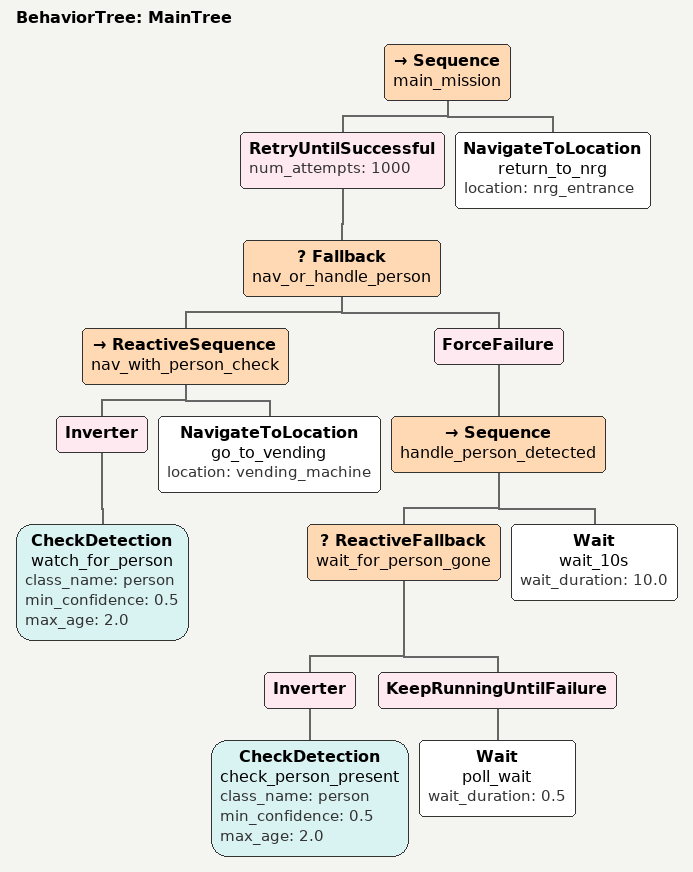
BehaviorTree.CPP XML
<root BTCPP_format="4">
  <BehaviorTree ID="MainTree">
    <Sequence name="main_mission">

      <!-- Phase 1: Navigate to vending_machine, stop immediately if person detected,
           wait for them to leave, wait 10s, then resume -->
      <RetryUntilSuccessful num_attempts="1000">
        <Fallback name="nav_or_handle_person">

          <!-- Navigate to vending_machine; abort the instant a person is detected -->
          <ReactiveSequence name="nav_with_person_check">
            <Inverter>
              <CheckDetection name="watch_for_person" class_name="person" min_confidence="0.5" max_age="2.0"/>
            </Inverter>
            <NavigateToLocation name="go_to_vending" location="vending_machine"/>
          </ReactiveSequence>

          <!-- Person was detected: wait until they leave, wait 10s, then force retry -->
          <ForceFailure>
            <Sequence name="handle_person_detected">
              <!-- Block until person leaves the frame -->
              <ReactiveFallback name="wait_for_person_gone">
                <Inverter>
                  <CheckDetection name="check_person_present" class_name="person" min_confidence="0.5" max_age="2.0"/>
                </Inverter>
                <KeepRunningUntilFailure>
                  <Wait name="poll_wait" wait_duration="0.5"/>
                </KeepRunningUntilFailure>
              </ReactiveFallback>
              <!-- Wait 10 seconds before resuming -->
              <Wait name="wait_10s" wait_duration="10.0"/>
            </Sequence>
          </ForceFailure>

        </Fallback>
      </RetryUntilSuccessful>

      <!-- Phase 2: Return to NRG entrance -->
      <NavigateToLocation name="return_to_nrg" location="nrg_entrance"/>

    </Sequence>
  </BehaviorTree>
</root>
